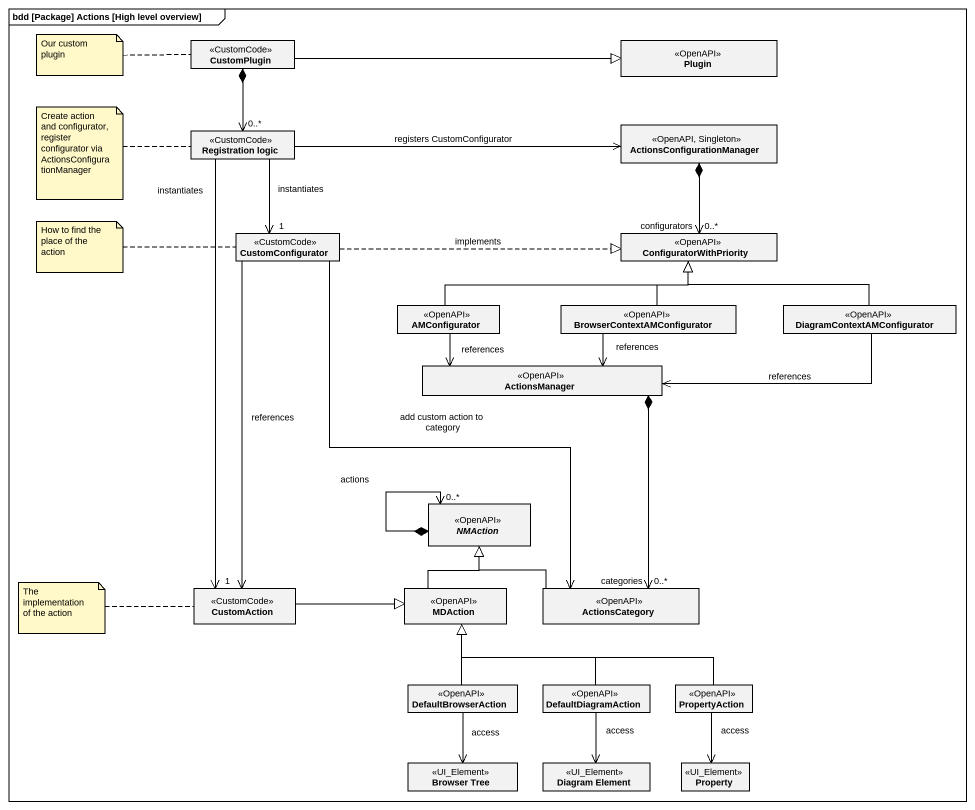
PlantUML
@startuml
mainframe bdd [Package] Actions [High level overview]
hide circle
hide empty members
class CustomPlugin <<CustomCode>>
class Plugin <<OpenAPI>>
class ActionsConfigurationManager <<OpenAPI, Singleton>>
class "Registration logic" as Registration_logic <<CustomCode>>
class CustomConfigurator <<CustomCode>>
interface ConfiguratorWithPriority <<OpenAPI>>
interface AMConfigurator <<OpenAPI>>
interface BrowserContextAMConfigurator <<OpenAPI>>
interface DiagramContextAMConfigurator <<OpenAPI>>
class ActionsManager <<OpenAPI>>
abstract class NMAction <<OpenAPI>>
class CustomAction <<CustomCode>>
class MDAction <<OpenAPI>>
class ActionsCategory <<OpenAPI>>
class DefaultBrowserAction <<OpenAPI>>
class DefaultDiagramAction <<OpenAPI>>
class PropertyAction <<OpenAPI>>
class "Browser Tree" as Browser_Tree <<UI_Element>>
class "Diagram Element" as Diagram_Element <<UI_Element>>
class Property <<UI_Element>>
CustomPlugin -right-|> Plugin
CustomPlugin *--> "0..*" Registration_logic
ActionsConfigurationManager *--> "0..*\nconfigurators" ConfiguratorWithPriority
Registration_logic -right-> ActionsConfigurationManager : registers CustomConfigurator
Registration_logic --> "1" CustomConfigurator : instantiates
Registration_logic --> "1" CustomAction : instantiates
CustomConfigurator .right.|> ConfiguratorWithPriority : implements
CustomConfigurator --> CustomAction : references
CustomConfigurator --> ActionsCategory : add custom action to category
AMConfigurator -right-|> ConfiguratorWithPriority
AMConfigurator --> ActionsManager : references
BrowserContextAMConfigurator -up-|> ConfiguratorWithPriority
BrowserContextAMConfigurator -left-> ActionsManager : references
DiagramContextAMConfigurator -left-|> ConfiguratorWithPriority
DiagramContextAMConfigurator -left-> ActionsManager : references
ActionsManager *--> "categories\n0..*" ActionsCategory
NMAction *--> "actions\n0..*" NMAction
CustomAction -right-|> MDAction
MDAction -up-|> NMAction
ActionsCategory -left-|> NMAction
DefaultBrowserAction -up-|> MDAction
DefaultBrowserAction --> Browser_Tree : access
DefaultDiagramAction -up-|> MDAction
DefaultDiagramAction --> Diagram_Element : access
PropertyAction -left-|> MDAction
PropertyAction --> Property : access
note left of CustomPlugin : Our custom plugin
note left of Registration_logic : Create action and configurator, register configurator via ActionsConfigurationManager
note left of CustomConfigurator : How to find the place of the action
note left of CustomAction : The implementation of the action
@enduml
